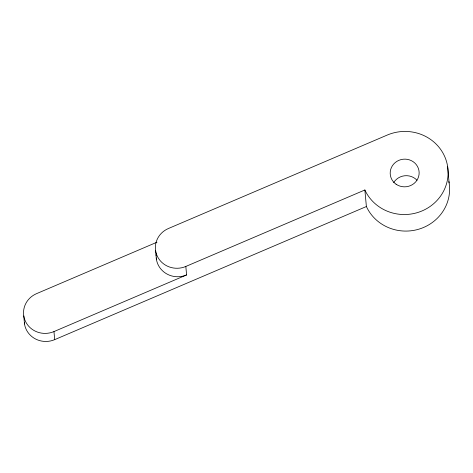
<?xml version="1.0" encoding="UTF-8"?>
<svg xmlns="http://www.w3.org/2000/svg" width="473" height="473" viewBox="0 0 473 473"><rect width="100%" height="100%" fill="white"/><g stroke="black" fill="none" stroke-linecap="round" stroke-linejoin="round"><path stroke-width="0.71" d="M156.971 242.217L36.522 293.662A21.728 20.771 -5.2 0 0 25.347 321.12A21.728 20.771 -5.2 0 0 53.963 331.585L186.593 274.937L185.824 266.453A21.728 20.771 -5.2 0 1 157.207 255.988A21.728 20.771 -5.2 0 1 168.376 228.53L387.221 135.065A43.463 41.541 -5.2 0 1 444.454 155.989A43.463 41.541 -5.2 0 1 422.105 210.905A43.463 41.541 -5.2 0 1 364.872 189.98L185.824 266.453M24.33 322.639A21.728 20.771 -5.2 0 0 54.697 339.644L366.38 206.524A43.463 41.541 -5.2 0 0 418.989 229.133A43.463 41.541 -5.2 0 0 448.865 181.514M447.612 166.384L449.119 182.927M364.872 189.98L366.38 206.524M155.623 250.791L156.397 259.275M53.963 331.585L54.697 339.644M23.768 315.923L24.501 323.981M186.593 274.937A21.728 20.771 -5.2 0 1 156.232 257.933M156.149 255.887A21.728 20.771 -5.2 0 1 156.279 253.853M393.672 182.631A14.486 13.847 -5.2 0 1 416.991 180.237M396.084 184.21A14.486 13.847 -5.2 0 0 419.06 174.401A14.486 13.847 -5.2 0 0 398.851 160.347A14.486 13.847 -5.2 0 0 396.084 184.21"/></g></svg>
